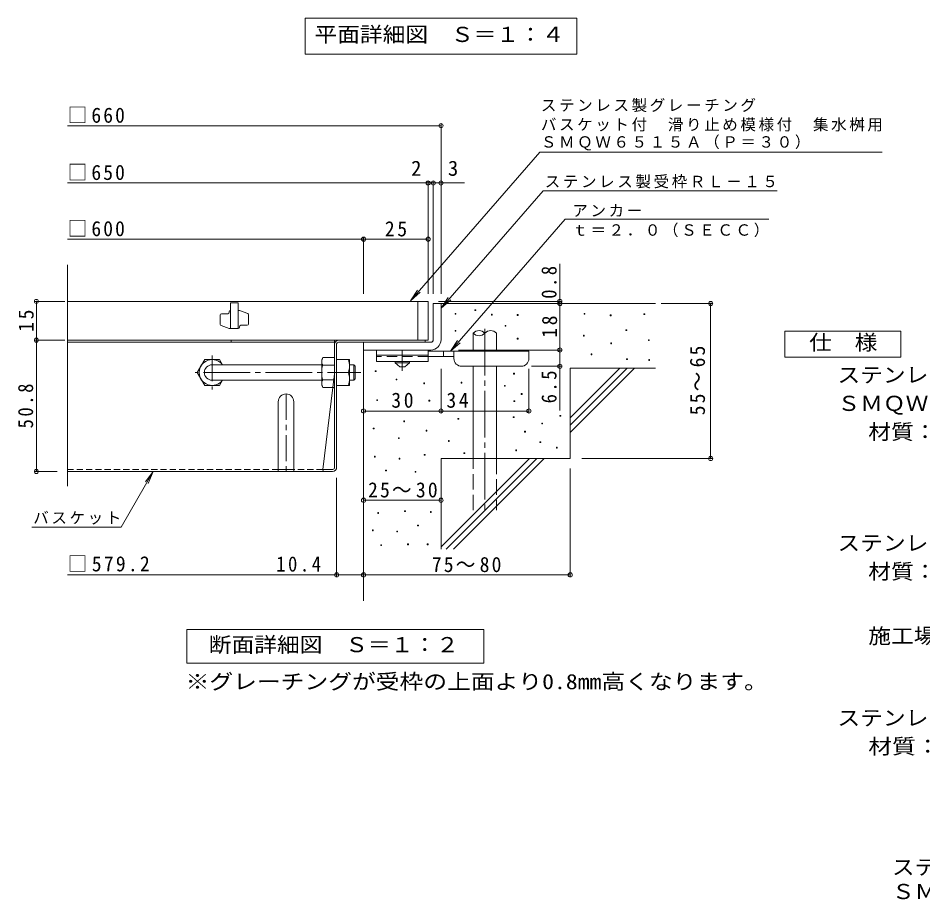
# Model space of a CAD drawing. Units: millimetres on the paper, enlarged 4 times, with parts at other scales. Extents: x -950 to 1126, y -781 to 780.
# Drawn here: x -822 to -122, y -781 to -96 of the extents above; entities that cross this region are included whole.
import ezdxf
from ezdxf.enums import TextEntityAlignment as Align

# ---------------------------------------------------------------- set-up
doc = ezdxf.new("R2010")
doc.units = ezdxf.units.MM
doc.header["$LTSCALE"] = 4
doc.header["$PDMODE"] = 32
doc.header["$PDSIZE"] = 3.2
for name, pattern in [('CHAIN1', [8, 5, -1, 1, -1]), ('CHAIN2', [12, 9, -1, 1, -1]), ('DASHED1', [1.8, 1.2, -0.6]), ('DASHED2', [3, 2, -1]), ('DASHED3', [4, 3, -1])]:
    doc.linetypes.add(name, pattern=pattern)
for name, color, linetype, lineweight in [('A-5_文字', 7, 'Continuous', 9), ('D-0_芯', 7, 'Continuous', 9), ('D-1_躯体', 2, 'Continuous', 9), ('D-2_仕上', 3, 'Continuous', 9), ('D-4_その他', 7, 'Continuous', 9), ('D-5_文字', 7, 'Continuous', 9), ('D-6_寸法', 6, 'Continuous', 9), ('D-7_ハッチ', 2, 'Continuous', 9), ('D-8_記号', 2, 'Continuous', 9), ('D-9_0-HOJO', 4, 'Continuous', 9), ('D-B_7-WAKU-T', 2, 'Continuous', 9), ('F-5_F-5ﾚｲﾔ', 7, 'Continuous', 9)]:
    doc.layers.add(name, color=color, linetype=linetype, lineweight=lineweight)
doc.styles.add('ＭＳ ゴシック', font='')
doc.styles.get('ＭＳ ゴシック').set_extended_font_data('MS Gothic')

msp = doc.modelspace()

# ---------------------------------------------------------------- linework, layer by layer
at = {"layer": 'A-5_文字'}
for p, q in [((-599.913, -96.015), (-389.513, -96.015)), ((-599.913, -96.015), (-599.913, -124.015)), ((-389.513, -96.015), (-389.513, -124.015)), ((-599.913, -124.015), (-389.513, -124.015))]:
    msp.add_line(p, q, dxfattribs=at)
at = {"layer": 'D-0_芯'}
for points in [[(-468.507, -322.321), (-468.507, -321.721), (-467.907, -321.721), (-467.907, -322.321)], [(-483.863, -325.217), (-483.863, -324.617), (-483.263, -324.617), (-483.263, -325.217)], [(-455.654, -325.758), (-455.654, -325.158), (-455.054, -325.158), (-455.054, -325.758)], [(-435.678, -326.03), (-435.678, -325.429), (-435.078, -325.429), (-435.078, -326.03)], [(-383.975, -325.217), (-383.975, -324.617), (-383.375, -324.617), (-383.375, -325.217)], [(-363.672, -326.3), (-363.672, -325.7), (-363.072, -325.7), (-363.072, -326.3)], [(-337.685, -325.488), (-337.685, -324.888), (-337.085, -324.888), (-337.085, -325.488)], [(-445.153, -334.421), (-445.153, -333.821), (-444.553, -333.821), (-444.553, -334.421)], [(-483.799, -338.285), (-483.799, -337.685), (-483.199, -337.685), (-483.199, -338.285)], [(-384.516, -342.001), (-384.516, -341.401), (-383.916, -341.401), (-383.916, -342.001)], [(-351.595, -337.788), (-351.595, -337.188), (-350.995, -337.188), (-350.995, -337.788)], [(-435.702, -344.397), (-435.702, -343.797), (-435.102, -343.797), (-435.102, -344.397)], [(-363.402, -347.956), (-363.402, -347.356), (-362.802, -347.356), (-362.802, -347.956)], [(-334.175, -345.458), (-334.175, -344.858), (-333.575, -344.858), (-333.575, -345.458)], [(-378.535, -356.523), (-378.535, -355.923), (-377.935, -355.923), (-377.935, -356.523)], [(-351.08, -360.259), (-351.08, -359.659), (-350.481, -359.659), (-350.481, -360.259)], [(-333.913, -360.853), (-333.913, -360.253), (-333.313, -360.253), (-333.313, -360.853)], [(-545.599, -369.458), (-545.599, -368.858), (-544.999, -368.858), (-544.999, -369.458)], [(-438.504, -371.455), (-438.504, -370.855), (-437.904, -370.855), (-437.904, -371.455)], [(-529.458, -376.005), (-529.458, -375.405), (-528.859, -375.405), (-528.859, -376.005)], [(-479.101, -378.429), (-479.101, -377.829), (-478.502, -377.829), (-478.502, -378.429)], [(-508.141, -378.898), (-508.141, -378.298), (-507.541, -378.298), (-507.541, -378.898)], [(-445.714, -380.883), (-445.714, -380.283), (-445.114, -380.283), (-445.114, -380.883)], [(-544.439, -391.905), (-544.439, -391.305), (-543.839, -391.305), (-543.839, -391.905)], [(-504.043, -392.3), (-504.043, -391.699), (-503.443, -391.699), (-503.443, -392.3)], [(-438.252, -392.694), (-438.252, -392.094), (-437.652, -392.094), (-437.652, -392.694)], [(-432.631, -387.196), (-432.631, -386.596), (-432.031, -386.596), (-432.031, -387.196)], [(-481.599, -406.342), (-481.599, -405.742), (-480.999, -405.742), (-480.999, -406.342)], [(-438.82, -405.089), (-438.82, -404.489), (-438.22, -404.489), (-438.22, -405.089)], [(-402.669, -404.058), (-402.669, -403.458), (-402.069, -403.458), (-402.069, -404.058)], [(-523.604, -408.367), (-523.604, -407.767), (-523.003, -407.767), (-523.003, -408.367)], [(-416.765, -410.044), (-416.765, -409.444), (-416.165, -409.444), (-416.165, -410.044)], [(-547.174, -413.924), (-547.174, -413.324), (-546.574, -413.324), (-546.574, -413.924)], [(-506.261, -415.582), (-506.261, -414.982), (-505.661, -414.982), (-505.661, -415.582)], [(-430.035, -416.323), (-430.035, -415.723), (-429.434, -415.723), (-429.434, -416.323)], [(-527.697, -421.35), (-527.697, -420.75), (-527.097, -420.75), (-527.097, -421.35)], [(-489.041, -423.572), (-489.041, -422.972), (-488.441, -422.972), (-488.441, -423.572)], [(-418.119, -424.391), (-418.119, -423.791), (-417.519, -423.791), (-417.519, -424.391)], [(-507.684, -434.276), (-507.684, -433.676), (-507.084, -433.676), (-507.084, -434.276)], [(-476.994, -433.046), (-476.994, -432.446), (-476.394, -432.446), (-476.394, -433.046)], [(-436.833, -430.805), (-436.833, -430.205), (-436.233, -430.205), (-436.233, -430.805)], [(-405.376, -428.692), (-405.376, -428.092), (-404.776, -428.092), (-404.776, -428.692)], [(-546.208, -435.694), (-546.208, -435.094), (-545.608, -435.094), (-545.608, -435.694)], [(-527.198, -437.249), (-527.198, -436.649), (-526.598, -436.649), (-526.598, -437.249)], [(-537.634, -446.326), (-537.634, -445.726), (-537.034, -445.726), (-537.034, -446.326)], [(-514.827, -447.355), (-514.827, -446.755), (-514.227, -446.755), (-514.227, -447.355)], [(-543.619, -479.285), (-543.619, -478.685), (-543.019, -478.685), (-543.019, -479.285)], [(-522.91, -477.762), (-522.91, -477.162), (-522.31, -477.162), (-522.31, -477.762)], [(-502.963, -478.524), (-502.963, -477.923), (-502.363, -477.923), (-502.363, -478.524)], [(-512.861, -488.878), (-512.861, -488.277), (-512.26, -488.277), (-512.26, -488.878)], [(-547.882, -492.684), (-547.882, -492.084), (-547.282, -492.084), (-547.282, -492.684)], [(-529.001, -493.598), (-529.001, -492.998), (-528.401, -492.998), (-528.401, -493.598)], [(-541.335, -504.105), (-541.335, -503.504), (-540.735, -503.504), (-540.735, -504.105)], [(-520.626, -503.496), (-520.626, -502.895), (-520.026, -502.895), (-520.026, -503.496)], [(-505.4, -503.496), (-505.4, -502.895), (-504.799, -502.895), (-504.799, -503.496)]]:
    msp.add_lwpolyline(points, close=True, dxfattribs=at)
at = {"layer": 'D-1_躯体'}
for p, q in [((-500.713, -316.838), (-494.713, -316.838)), ((-500.713, -344.838), (-500.713, -316.838)), ((-494.713, -316.838), (-494.713, -344.837)), ((-554.716, -346.837), (-502.713, -346.838)), ((-554.713, -352.838), (-554.713, -346.838)), ((-502.713, -352.837), (-554.717, -352.838))]:
    msp.add_line(p, q, dxfattribs=at)
at = {"layer": 'D-1_躯体', "color": 3}
for p, q in [((-565.52, -364.238), (-562.12, -364.238)), ((-562.12, -364.238), (-561.12, -365.238)), ((-562.12, -376.238), (-562.12, -364.238)), ((-561.12, -375.238), (-561.12, -365.238)), ((-565.52, -376.238), (-562.12, -376.238)), ((-562.12, -376.238), (-561.12, -375.238))]:
    msp.add_line(p, q, dxfattribs=at)
at = {"layer": 'D-1_躯体'}
for centre, radius, start, end in [((-502.713, -344.837), 8, 270, 0.00024), ((-502.714, -344.838), 2, 270.02448, 0.01074), ((-502.713, -344.838), 2, 270, 0.0002)]:
    msp.add_arc(centre, radius, start, end, dxfattribs=at)
at = {"layer": 'D-2_仕上'}
for p, q in [((-783.78, -458.215), (-783.78, -286.958)), ((-504.713, -315.238), (-783.78, -315.238)), ((-657.713, -316.238), (-657.713, -336.238)), ((-651.713, -316.238), (-657.713, -316.238)), ((-651.713, -316.238), (-651.713, -336.238)), ((-512.713, -345.238), (-512.713, -315.238)), ((-504.713, -315.238), (-504.713, -345.238)), ((-665.713, -333.033), (-665.713, -325.738)), ((-664.713, -324.738), (-659.713, -324.738)), ((-658.713, -323.738), (-658.713, -323.238)), ((-650.713, -322.238), (-651.713, -322.238)), ((-644.376, -324.501), (-650.713, -322.238)), ((-643.713, -325.442), (-643.713, -332.738)), ((-665.049, -333.975), (-658.713, -336.238)), ((-650.713, -335.238), (-650.713, -334.738)), ((-649.713, -333.738), (-644.713, -333.738)), ((-651.713, -336.238), (-658.713, -336.238)), ((-783.78, -345.238), (-504.713, -345.238))]:
    msp.add_line(p, q, dxfattribs=at)
for centre, start, end in [((-664.713, -325.738), 90, 180), ((-659.713, -323.738), 270, 0), ((-657.713, -323.238), 90, 180), ((-644.713, -325.442), 0, 70.34616), ((-664.713, -333.033), 180, 250.34616), ((-651.713, -335.238), 270, 0), ((-649.713, -334.738), 90, 180), ((-644.713, -332.738), 270, 0)]:
    msp.add_arc(centre, 1, start, end, dxfattribs=at)
at = {"layer": 'D-4_その他'}
for p, q in [((-783.78, -179.291), (-494.713, -179.291)), ((-494.713, -309.256), (-494.713, -178.091)), ((-783.78, -223.569), (-476.439, -223.569)), ((-504.713, -309.256), (-504.713, -222.369)), ((-500.713, -309.256), (-500.713, -222.369)), ((-554.713, -309.256), (-554.713, -265.87)), ((-402.73, -316.838), (-402.73, -286.259)), ((-785.92, -315.238), (-809.141, -315.238)), ((-807.941, -345.238), (-807.941, -315.238)), ((-401.53, -315.238), (-496.713, -315.238)), ((-402.73, -316.838), (-402.73, -352.838)), ((-324.301, -316.838), (-284.839, -316.838)), ((-286.039, -436.838), (-286.039, -316.838)), ((-785.92, -345.238), (-809.141, -345.238)), ((-807.941, -345.238), (-807.941, -446.838)), ((-481.112, -352.838), (-401.53, -352.838)), ((-402.73, -352.838), (-402.73, -399.538)), ((-494.713, -401.279), (-494.713, -367.437)), ((-426.713, -401.279), (-426.713, -367.437)), ((-401.53, -365.437), (-424.713, -365.437)), ((-385.818, -436.838), (-284.839, -436.838)), ((-809.141, -446.838), (-791.78, -446.838)), ((-717.535, -446.838), (-721.362, -456.076)), ((-394.713, -444.495), (-394.713, -528.038)), ((-575.52, -528.038), (-575.52, -451.638)), ((-554.713, -469.085), (-494.713, -469.085)), ((-811.613, -489.845), (-742.365, -489.845)), ((-554.713, -516.838), (-554.713, -528.038)), ((-575.52, -526.838), (-783.78, -526.838)), ((-554.713, -526.838), (-575.52, -526.838)), ((-554.713, -526.838), (-394.713, -526.838))]:
    msp.add_line(p, q, dxfattribs=at)
for points in [[(-783.78, -267.07), (-554.713, -267.07), (-504.713, -267.07)], [(-554.713, -400.079), (-494.713, -400.079), (-426.713, -400.079)], [(-742.365, -489.845), (-717.535, -446.838), (-723.623, -454.771)]]:
    msp.add_lwpolyline(points, dxfattribs=at)
for p in [(-494.713, -179.291), (-504.713, -223.569), (-500.713, -223.569), (-494.713, -223.569), (-554.713, -267.07), (-504.713, -267.07), (-807.941, -315.238), (-402.73, -315.238), (-402.73, -316.838), (-286.039, -316.838), (-807.941, -345.238), (-402.73, -352.838), (-402.73, -365.437), (-554.713, -400.079), (-494.713, -400.079), (-426.713, -400.079), (-286.039, -436.838), (-807.941, -446.838), (-554.713, -469.085), (-494.713, -469.085), (-575.52, -526.838), (-554.713, -526.838), (-394.713, -526.838)]:
    msp.add_point(p, dxfattribs=at)
at = {"layer": 'D-5_文字'}
for p, q in [((-418.373, -199.851), (-518.407, -314.785)), ((-418.373, -199.851), (-153.26, -199.851)), ((-415.686, -229.728), (-494.713, -320.525)), ((-415.686, -229.728), (-234.439, -229.728)), ((-398.546, -251.673), (-487.465, -353.837)), ((-398.546, -251.673), (-240.868, -251.673)), ((-518.407, -314.785), (-512.883, -306.449)), ((-518.407, -314.785), (-510.914, -308.163)), ((-494.713, -320.525), (-489.189, -312.19)), ((-494.713, -320.525), (-487.219, -313.904)), ((-487.465, -353.837), (-481.941, -345.502)), ((-487.465, -353.837), (-479.972, -347.216)), ((-691.511, -569.215), (-461.511, -569.215)), ((-691.511, -595.215), (-691.511, -569.215)), ((-461.511, -569.215), (-461.511, -595.215)), ((-461.511, -595.215), (-691.511, -595.215))]:
    msp.add_line(p, q, dxfattribs=at)
msp.add_lwpolyline([(-228.713, -358.337), (-228.713, -338.337), (-138.713, -338.337), (-138.713, -358.337)], close=True, dxfattribs=at)
at = {"layer": 'D-6_寸法'}
for p, q in [((-494.713, -316.838), (-328.713, -316.838)), ((-469.796, -353.837), (-469.796, -339.837)), ((-451.796, -353.837), (-451.796, -339.837)), ((-554.713, -352.838), (-554.713, -546.838)), ((-469.796, -436.838), (-469.796, -365.437)), ((-451.796, -436.838), (-451.796, -365.437)), ((-394.713, -405.241), (-356.309, -366.837)), ((-394.713, -410.898), (-350.652, -366.837)), ((-394.713, -416.554), (-344.996, -366.837)), ((-394.713, -366.838), (-328.713, -366.838)), ((-394.713, -366.838), (-394.713, -436.838)), ((-494.713, -436.838), (-494.713, -506.837)), ((-494.713, -436.838), (-394.713, -436.838)), ((-494.713, -505.241), (-426.309, -436.838)), ((-490.653, -506.837), (-420.653, -436.838)), ((-484.997, -506.837), (-414.997, -436.838))]:
    msp.add_line(p, q, dxfattribs=at)
at = {"layer": 'D-6_寸法', "linetype": 'CHAIN2'}
msp.add_line((-460.796, -336.452), (-460.796, -476.838), dxfattribs=at)
at = {"layer": 'D-6_寸法', "linetype": 'DASHED3'}
for p, q in [((-469.796, -476.838), (-469.796, -436.838)), ((-451.796, -436.838), (-451.796, -476.838))]:
    msp.add_line(p, q, dxfattribs=at)
at = {"layer": 'D-6_寸法'}
for centre, start, end in [((-465.296, -343.899), 42.07146, 137.92854), ((-465.296, -335.775), 222.07146, 317.92854), ((-456.296, -343.899), 42.07146, 137.92854)]:
    msp.add_arc(centre, 6.062, start, end, dxfattribs=at)
at = {"layer": 'D-7_ハッチ'}
for p, q in [((-577.12, -345.238), (-783.78, -345.238)), ((-577.12, -346.838), (-783.78, -346.838)), ((-657.122, -345.238), (-657.122, -346.838)), ((-577.12, -443.905), (-577.12, -345.238)), ((-575.52, -443.638), (-575.52, -348.171)), ((-574.187, -346.838), (-507.113, -346.838)), ((-573.92, -345.238), (-507.113, -345.238)), ((-507.113, -345.238), (-507.113, -346.838)), ((-577.12, -371.238), (-586.344, -445.238)), ((-578.72, -446.838), (-783.78, -446.838)), ((-578.453, -445.238), (-586.344, -445.238))]:
    msp.add_line(p, q, dxfattribs=at)
at = {"layer": 'D-7_ハッチ', "linetype": 'DASHED1'}
for p, q in [((-620.72, -445.238), (-783.78, -445.238)), ((-586.344, -445.238), (-608.72, -445.238))]:
    msp.add_line(p, q, dxfattribs=at)
at = {"layer": 'D-7_ハッチ'}
for centre, radius, start, end in [((-573.92, -348.438), 3.2, 90, 180), ((-574.187, -348.171), 1.333, 90, 180), ((-584.744, -445.238), 1.6, 180, 270), ((-578.72, -443.638), 3.2, 270, 0), ((-578.453, -443.905), 1.333, 270, 0)]:
    msp.add_arc(centre, radius, start, end, dxfattribs=at)
at = {"layer": 'D-8_記号', "linetype": 'CHAIN1'}
for p, q in [((-671.913, -357.045), (-671.913, -383.431)), ((-658.72, -370.238), (-685.106, -370.238)), ((-614.72, -386.838), (-614.72, -446.838))]:
    msp.add_line(p, q, dxfattribs=at)
at = {"layer": 'D-8_記号'}
for p, q in [((-620.72, -392.838), (-620.72, -446.838)), ((-608.72, -392.838), (-608.72, -446.838)), ((-620.72, -445.238), (-608.72, -445.238))]:
    msp.add_line(p, q, dxfattribs=at)
msp.add_arc((-614.72, -392.838), 6, 0, 180, dxfattribs=at)
at = {"layer": 'D-9_0-HOJO', "color": 3}
for p, q in [((-544.713, -352.838), (-544.713, -361.838)), ((-504.713, -352.838), (-544.713, -352.838)), ((-504.713, -356.838), (-544.713, -356.838)), ((-504.713, -352.838), (-504.713, -361.838)), ((-504.713, -361.838), (-544.713, -361.838))]:
    msp.add_line(p, q, dxfattribs=at)
at = {"layer": 'D-9_0-HOJO', "linetype": 'CHAIN1'}
msp.add_line((-524.713, -368.933), (-524.713, -352.838), dxfattribs=at)
at = {"layer": 'D-9_0-HOJO'}
for p, q in [((-426.713, -353.837), (-504.713, -353.837)), ((-492.713, -357.837), (-492.713, -353.837)), ((-484.713, -359.437), (-484.713, -353.837)), ((-426.713, -359.437), (-426.713, -353.837)), ((-484.703, -357.837), (-504.713, -357.837)), ((-478.713, -365.437), (-432.713, -365.437))]:
    msp.add_line(p, q, dxfattribs=at)
at = {"layer": 'D-9_0-HOJO', "color": 3, "linetype": 'DASHED2'}
msp.add_line((-504.713, -357.838), (-544.713, -357.838), dxfattribs=at)
at = {"layer": 'D-9_0-HOJO', "color": 2}
for p, q in [((-530.213, -362.837), (-530.213, -361.838)), ((-530.213, -362.837), (-526.713, -365.837)), ((-530.213, -362.837), (-519.213, -362.837)), ((-522.713, -365.837), (-519.213, -362.837)), ((-519.213, -362.837), (-519.213, -361.838)), ((-526.713, -365.837), (-522.713, -365.837))]:
    msp.add_line(p, q, dxfattribs=at)
at = {"layer": 'D-9_0-HOJO'}
for centre, start, end in [((-478.713, -359.437), 180, 270), ((-432.713, -359.437), 270, 0)]:
    msp.add_arc(centre, 6, start, end, dxfattribs=at)
at = {"layer": 'D-B_7-WAKU-T'}
for p, q in [((-683.413, -370.238), (-677.64, -360.238)), ((-677.64, -360.238), (-666.187, -360.238)), ((-663.886, -364.222), (-666.187, -360.238)), ((-587.12, -360.238), (-586.254, -358.738)), ((-587.12, -380.238), (-587.12, -360.238)), ((-577.12, -358.738), (-586.254, -358.738)), ((-575.52, -360.238), (-565.52, -360.238)), ((-565.52, -380.238), (-565.52, -360.238)), ((-683.413, -370.238), (-677.64, -380.238)), ((-586.254, -364.511), (-577.12, -364.511)), ((-575.52, -370.238), (-566.386, -370.238)), ((-663.877, -376.238), (-666.187, -380.238)), ((-586.254, -375.964), (-577.12, -375.964)), ((-677.64, -380.238), (-666.187, -380.238)), ((-587.12, -380.238), (-586.254, -381.738)), ((-577.12, -381.738), (-586.254, -381.738)), ((-575.52, -380.238), (-565.52, -380.238))]:
    msp.add_line(p, q, dxfattribs=at)
at = {"layer": 'D-B_7-WAKU-T', "color": 3, "linetype": 'CHAIN2'}
msp.add_line((-678.489, -370.238), (-556.911, -370.238), dxfattribs=at)
at = {"layer": 'D-B_7-WAKU-T', "color": 3}
for p, q in [((-671.913, -364.238), (-587.12, -364.238)), ((-671.913, -376.238), (-587.12, -376.238))]:
    msp.add_line(p, q, dxfattribs=at)
at = {"layer": 'D-B_7-WAKU-T', "linetype": 'CHAIN1'}
msp.add_line((-560.147, -370.238), (-566.271, -370.238), dxfattribs=at)
at = {"layer": 'D-B_7-WAKU-T'}
for centre, radius, start, end in [((-671.913, -370.238), 10, 36.87019, 323.12981), ((-581.651, -361.558), 5.47, 180.2103, 212.68507), ((-580.556, -362.028), 6.579, 149.99998, 176.07924), ((-580.386, -365.238), 14.866, 340.34633, 19.65366), ((-567.755, -370.238), 19.365, 162.79973, 197.20026), ((-580.386, -375.238), 14.866, 340.34633, 19.65366), ((-581.651, -378.918), 5.47, 147.31491, 179.78969), ((-580.556, -378.448), 6.579, 183.92075, 210)]:
    msp.add_arc(centre, radius, start, end, dxfattribs=at)
at = {"layer": 'D-B_7-WAKU-T', "color": 3}
msp.add_arc((-671.913, -370.238), 6, 90, 270, dxfattribs=at)

# ---------------------------------------------------------------- texts
at = {"layer": 'A-5_文字', "color": 2, "style": 'ＭＳ ゴシック', "width": 1.1}
msp.add_text('平面詳細図\u3000Ｓ＝１：４', height=11.73, dxfattribs=at).set_placement((-592.713, -118.015), align=Align.BOTTOM_LEFT)
at = {"layer": 'D-4_その他', "color": 2, "style": 'ＭＳ ゴシック'}
for s, p in [('2', (-517.891, -221.57)), ('3', (-489.392, -221.57))]:
    msp.add_text(s, height=11.73, dxfattribs=at).set_placement(p, align=Align.BOTTOM_LEFT)
for s, width, p in [('施工場所の状況に合わせて、アンカーをプライヤー等で折り曲げてご使用ください。', 1.1, (-163.992, -583.506)), ('※グレーチングが受枠の上面より0.8mm高くなります。', 1.15, (-692.46, -618.8)), ('ステンレス製バスケット\u3000ＤＫ－６００－Ｓ', 1.1, (-187.877, -646.892)), ('材質：ＳＵＳ３０４', 1.15, (-163.992, -668.892))]:
    msp.add_text(s, height=11.73, dxfattribs=dict(at, width=width)).set_placement(p, align=Align.BOTTOM_LEFT)
at = {"layer": 'D-4_その他', "color": 2, "char_height": 11.73, "attachment_point": 7, "style": 'ＭＳ ゴシック'}
for s, insert in [('\\T1.21;\\W0.95;□660', (-783.78, -177.291)), ('\\T1.21;\\W0.95;□650', (-783.78, -221.569)), ('\\T1.21;\\W0.95;□600', (-783.78, -265.07)), ('\\T1.27;\\W0.95;25', (-538.213, -265.07)), ('\\T1.27;\\W0.95;30', (-533.213, -397.679)), ('\\T1.27;\\W0.95;34', (-490.566, -397.679)), ('\\T1.22;\\W0.95;25～30', (-551.213, -467.085)), ('\\T1.23;\\W0.95;□579.2', (-783.78, -524.438)), ('\\T1.28;\\W0.9;10.4', (-622.35, -524.438)), ('\\T1.22;\\W0.95;75～80', (-501.86, -524.838))]:
    msp.add_mtext(s, dxfattribs=dict(at, insert=insert))
at = {"layer": 'D-4_その他', "color": 2, "char_height": 11.73, "attachment_point": 7, "rotation": 90, "style": 'ＭＳ ゴシック'}
for s, insert in [('\\T1.27;\\W0.9;0.8', (-405.13, -313.177)), ('\\T1.27;\\W0.95;15', (-809.941, -338.738)), ('\\T1.27;\\W0.95;18', (-404.731, -343.338)), ('\\T1.22;\\W0.95;55～65', (-290.251, -403.338)), ('\\T1.27;\\W0.9;6.5', (-405.13, -394.115)), ('\\T1.28;\\W0.9;50.8', (-810.341, -413.538))]:
    msp.add_mtext(s, dxfattribs=dict(at, insert=insert))
at = {"layer": 'D-4_その他', "insert": (-810.365, -487.942), "char_height": 8.798, "attachment_point": 7, "style": 'ＭＳ ゴシック'}
msp.add_mtext('\\T1.17;バスケット', dxfattribs=at)
at = {"layer": 'D-5_文字', "color": 2, "style": 'ＭＳ ゴシック', "width": 1.1}
for s, p in [('仕\u3000様', (-209.713, -356.337)), ('ステンレス製グレーチング\u3000バスケット付\u3000滑り止め模様付\u3000集水桝用', (-187.877, -381.506)), ('ＳＭＱＷ\u3000６５１５Ａ（Ｐ＝３０）', (-187.877, -403.506)), ('材質：メインバー\u3000ＦＢ４×１５（ＳＵＳ３０４）', (-163.992, -425.506)), ('ステンレス製受枠\u3000ＲＬ－１５（四方枠）', (-187.877, -511.587)), ('材質：ステンレス鋼板ｔ＝３．０（ＳＵＳ３０４）', (-163.992, -533.587)), ('断面詳細図\u3000Ｓ＝１：２', (-674.511, -590.215))]:
    msp.add_text(s, height=11.73, dxfattribs=at).set_placement(p, align=Align.BOTTOM_LEFT)
at = {"layer": 'D-5_文字', "char_height": 8.798, "attachment_point": 7, "style": 'ＭＳ ゴシック'}
for s, insert in [('\\T1.17;ステンレス製グレーチング', (-417.411, -168.801)), ('\\T1.17;バスケット付\u3000滑り止め模様付\u3000集水桝用', (-417.411, -183.788)), ('\\T1.17;ＳＭＱＷ６５１５Ａ（Ｐ＝３０）', (-417.411, -198.443)), ('\\T1.17;ステンレス製受枠ＲＬ－１５', (-414.439, -227.825)), ('\\T1.17;アンカー', (-393.088, -249.81)), ('\\T1.17;ｔ＝２．０（ＳＥＣＣ）', (-393.088, -265.537))]:
    msp.add_mtext(s, dxfattribs=dict(at, insert=insert))
at = {"layer": 'F-5_F-5ﾚｲﾔ', "color": 2, "style": 'ＭＳ ゴシック', "width": 1.1}
for s, p in [('ステンレス製グレーチング\u3000バスケット付\u3000滑り止め模様付\u3000集水桝用', (-145.731, -762.372)), ('ＳＭＱＷ\u3000６５１５Ａ（Ｐ＝３０）＋ＲＬ－１５（四方枠）＋ＤＫ－６００－Ｓ', (-145.731, -781.233))]:
    msp.add_text(s, height=11.73, dxfattribs=at).set_placement(p, align=Align.BOTTOM_LEFT)

doc.saveas('drawing.dxf')
